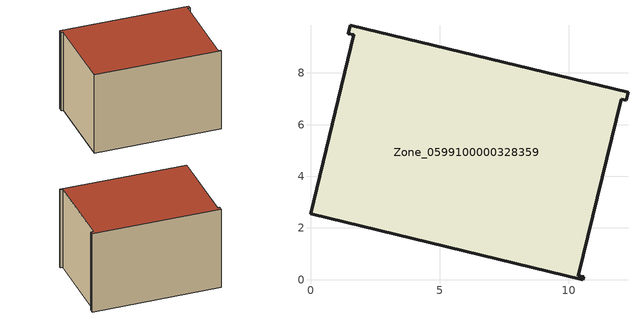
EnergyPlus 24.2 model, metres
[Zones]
Zone_0599100000328359
 floor ground (C_G): 1.54,9.84 12.29,7.25 12.22,6.95 12.02,6.99 10.37,0.15 10.56,0.11 10.54,0 0,2.56 1.67,9.48 1.47,9.52 z0
 wall outside (C_F): 10.54,0 10.56,0.11 10.37,0.15 12.02,6.99 12.22,6.95 12.29,7.25 1.54,9.84 1.47,9.52 1.67,9.48 0,2.56 10.54,0 z0:7.31
 roof outside (C_R): 1.54,9.84 1.47,9.52 1.67,9.48 0,2.56 10.54,0 10.56,0.11 10.37,0.15 12.02,6.99 12.22,6.95 12.29,7.25 z7.31
[BUILDING]
Pand.0599100000328359: North Axis=0; Terrain=City; Loads Convergence Tolerance Value=0.04; Temperature Convergence Tolerance Value=0.4; Solar Distribution=FullExterior; Maximum Number of Warmup Days=25; Minimum Number of Warmup Days=1
[Site:Location]
Rotterdam.The.Hague.AP_ZH_NLD Design_Conditions: Latitude=51.96; Longitude=4.45; Time Zone=1; Elevation=-4.5
[SITE:GROUNDTEMPERATURE:BUILDINGSURFACE]
18, 18, 18, 18, 18, 18, 18, 18, 18, 18, 18, 18
[MATERIAL] Thermal Absorptance=0.9; Solar Absorptance=0.7; Visible Absorptance=0.7
Name | Roughness | Thickness | Conductivity | Density | Specific Heat
G.TI.1992-2005 | MediumSmooth | 0.15 | 0.06 | 540 | 1210
F.TI.1992-2005 | Rough | 0.3 | 0.12 | 1920 | 840
R.TI.1992-2005 | MediumRough | 0.2 | 0.08 | 1500 | 1000
[CONSTRUCTION]
C_G: G.TI.1992-2005
C_F: F.TI.1992-2005
C_R: R.TI.1992-2005
[ZONE]
Zone_0599100000328359: Type=1; Multiplier=1; Ceiling Height=Autocalculate; Volume=Autocalculate; Floor Area=autocalculate; Part of Total Floor Area=Yes
[ZONEINFILTRATION:DESIGNFLOWRATE]
Infil_Zone_0599100000328359: Zone or ZoneList or Space or SpaceList=Zone_0599100000328359; Schedule=AlwaysOn; Design Flow Rate Calculation Method=Flow/Area; Flow Rate per Floor Area=0.0015; Constant Term Coefficient=1; Temperature Term Coefficient=0; Velocity Term Coefficient=0; Velocity Squared Term Coefficient=0
[HVACTEMPLATE:ZONE:IDEALLOADSAIRSYSTEM]
Zone_0599100000328359: Maximum Heating Supply Air Temperature=50; Minimum Cooling Supply Air Temperature=13; Maximum Heating Supply Air Humidity Ratio=0.0156; Minimum Cooling Supply Air Humidity Ratio=0.0077; Heating Limit=NoLimit; Cooling Limit=NoLimit; Dehumidification Control Type=ConstantSensibleHeatRatio; Cooling Sensible Heat Ratio=0.7; Dehumidification Setpoint=60; Humidification Control Type=None; Humidification Setpoint=30; Outdoor Air Method=None; Outdoor Air Flow Rate per Person=0.00944; Outdoor Air Flow Rate per Zone Floor Area=0; Outdoor Air Flow Rate per Zone=0; Demand Controlled Ventilation Type=None; Outdoor Air Economizer Type=NoEconomizer; Heat Recovery Type=None; Sensible Heat Recovery Effectiveness=0.7; Latent Heat Recovery Effectiveness=0.65
[ZONECONTROL:THERMOSTAT]
ThermostatControl_Zone_0599100000328359: Zone or ZoneList=Zone_0599100000328359; Control Type Schedule=DualSetpointControlType; Control 1=Thermostat_Zone_0599100000328359; Temperature Difference Between Cutout And Setpoint=0
[THERMOSTATSETPOINT:DUALSETPOINT]
Thermostat_Zone_0599100000328359: Heating Setpoint Temperature Schedule=HeatingSetpoint_Zone_0599100000328359; Cooling Setpoint Temperature Schedule=CoolingSetpoint_Zone_0599100000328359
[SCHEDULE:COMPACT]
HeatingSetpoint_Zone_0599100000328359: Through: 12/31, For: AllDays, Until: 24:00, 21
CoolingSetpoint_Zone_0599100000328359: Through: 12/31, For: AllDays, Until: 24:00, 24
DualSetpointControlType: Through: 12/31, For: AllDays, Until: 24:00, 4
AlwaysOn: Through: 12/31, For: AllDays, Until: 24:00, 1
